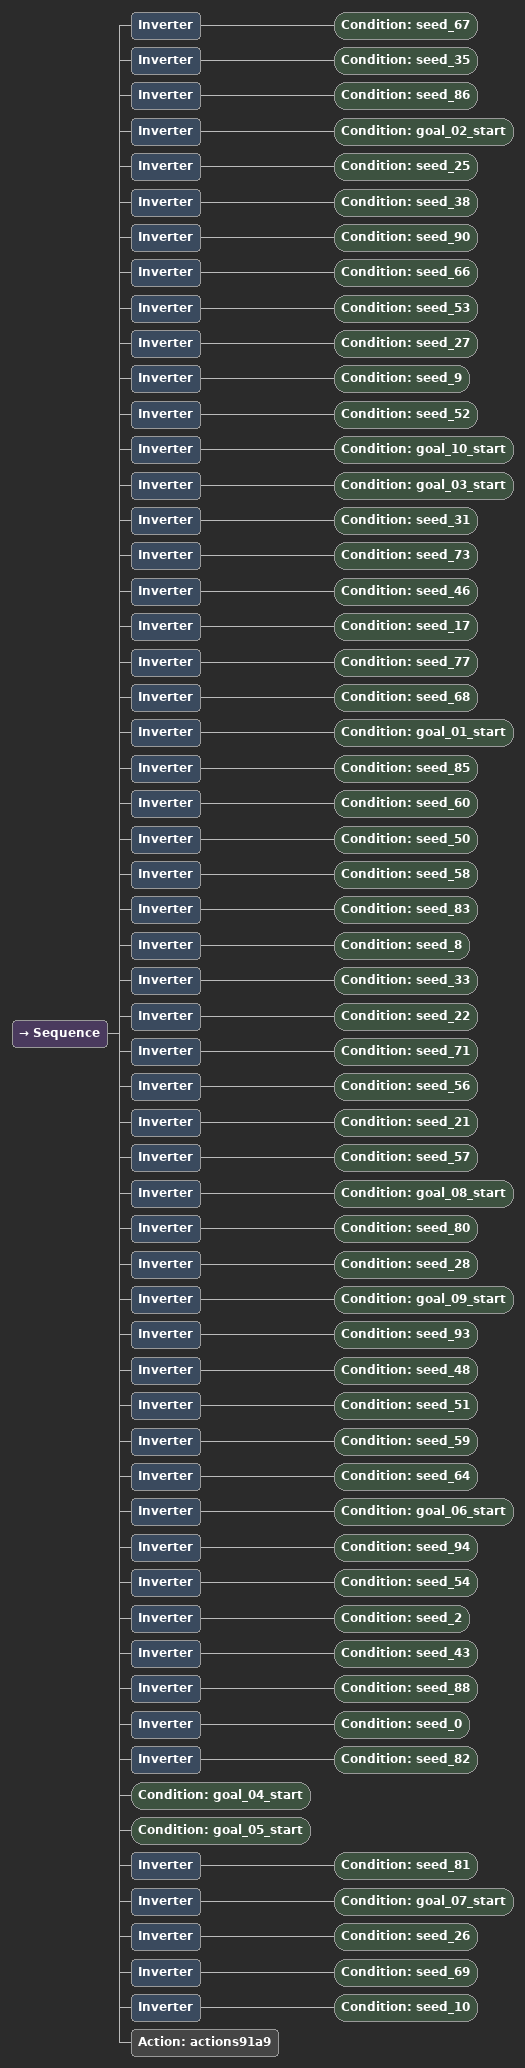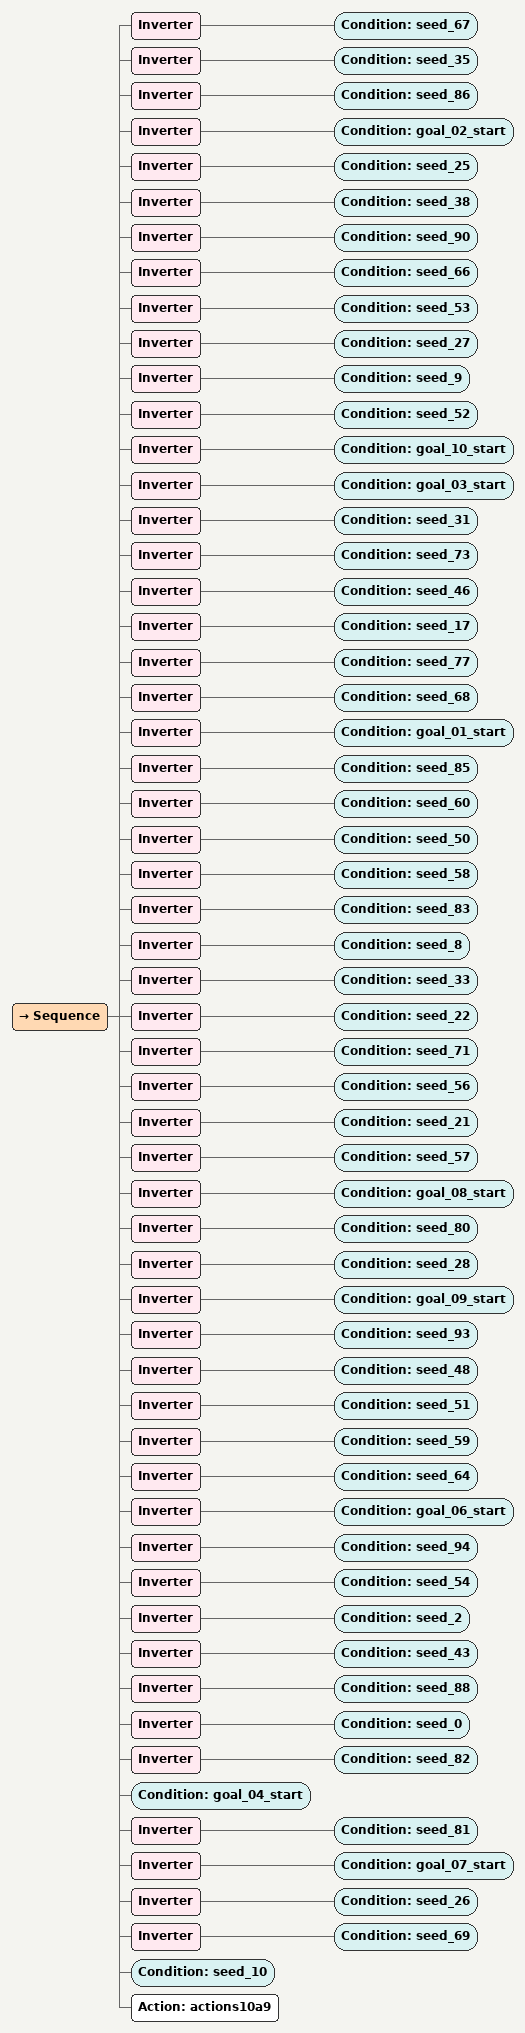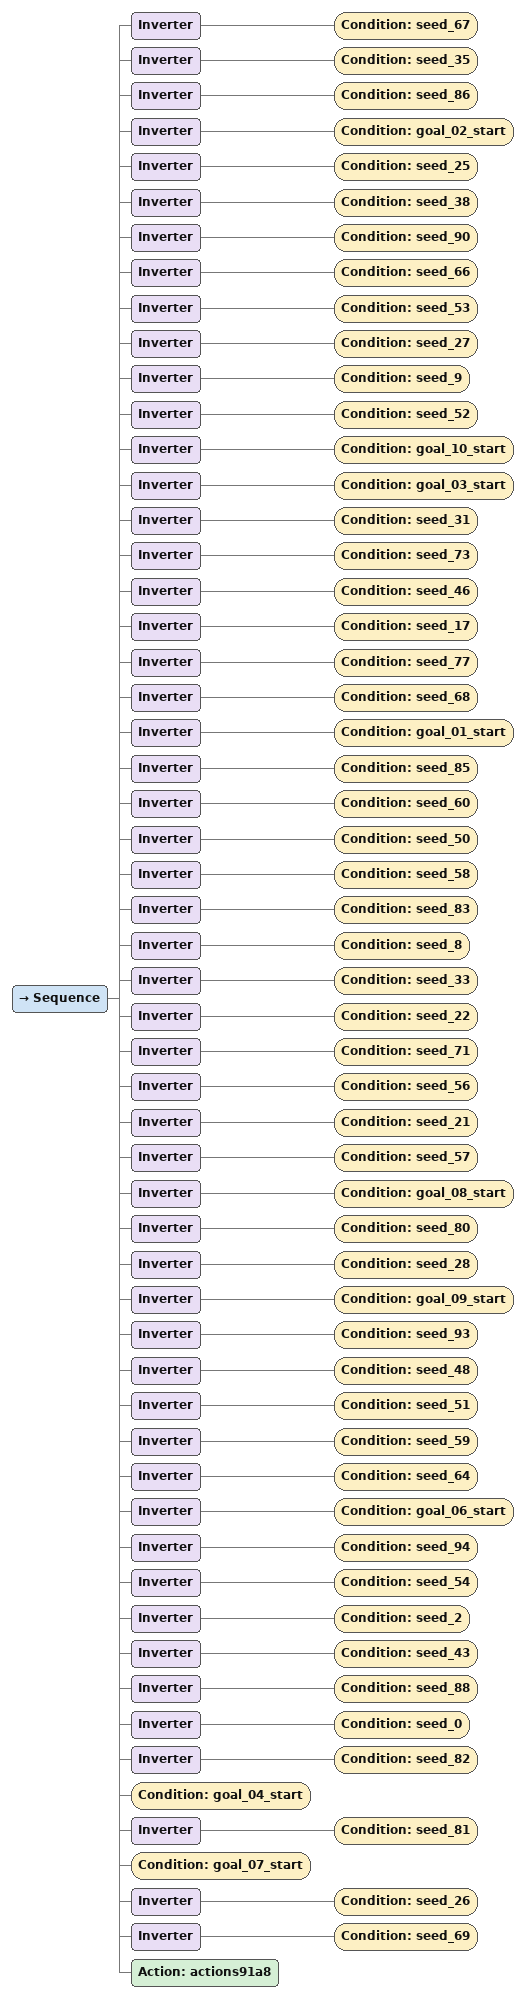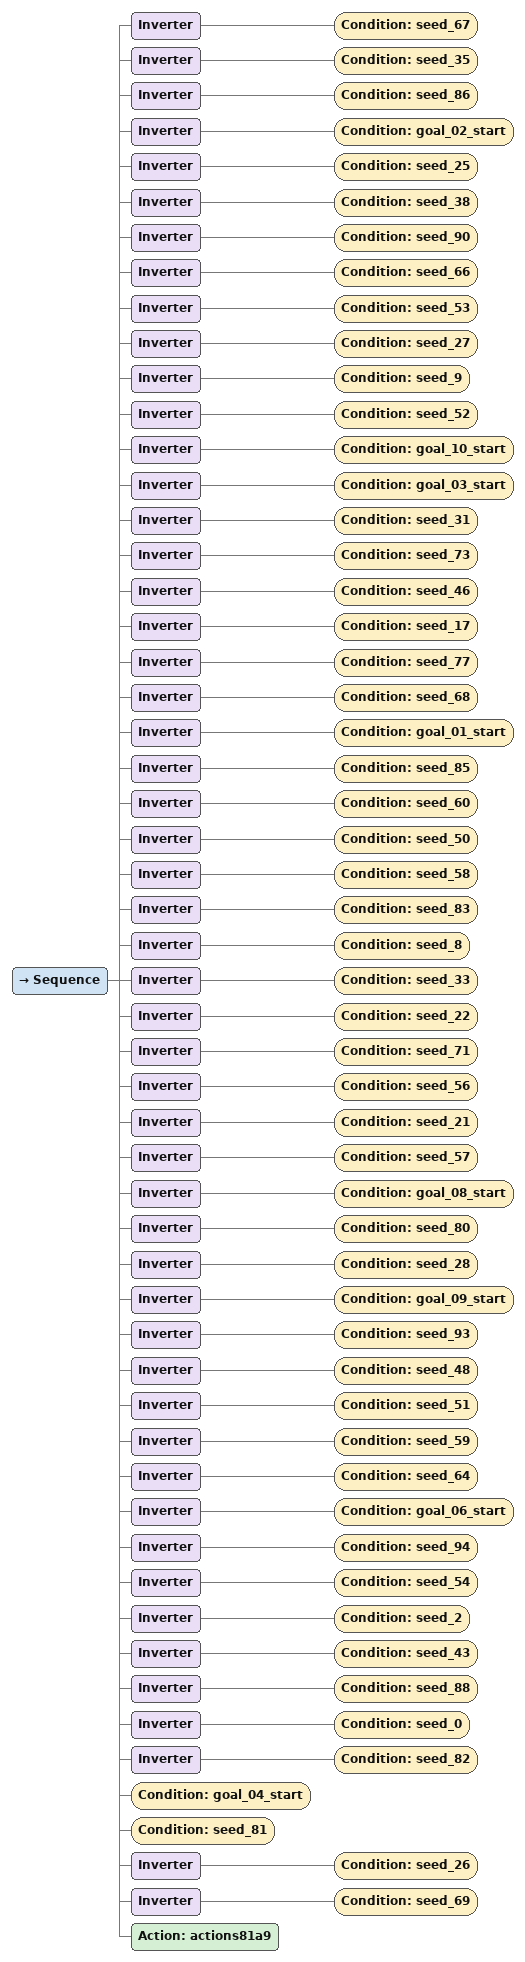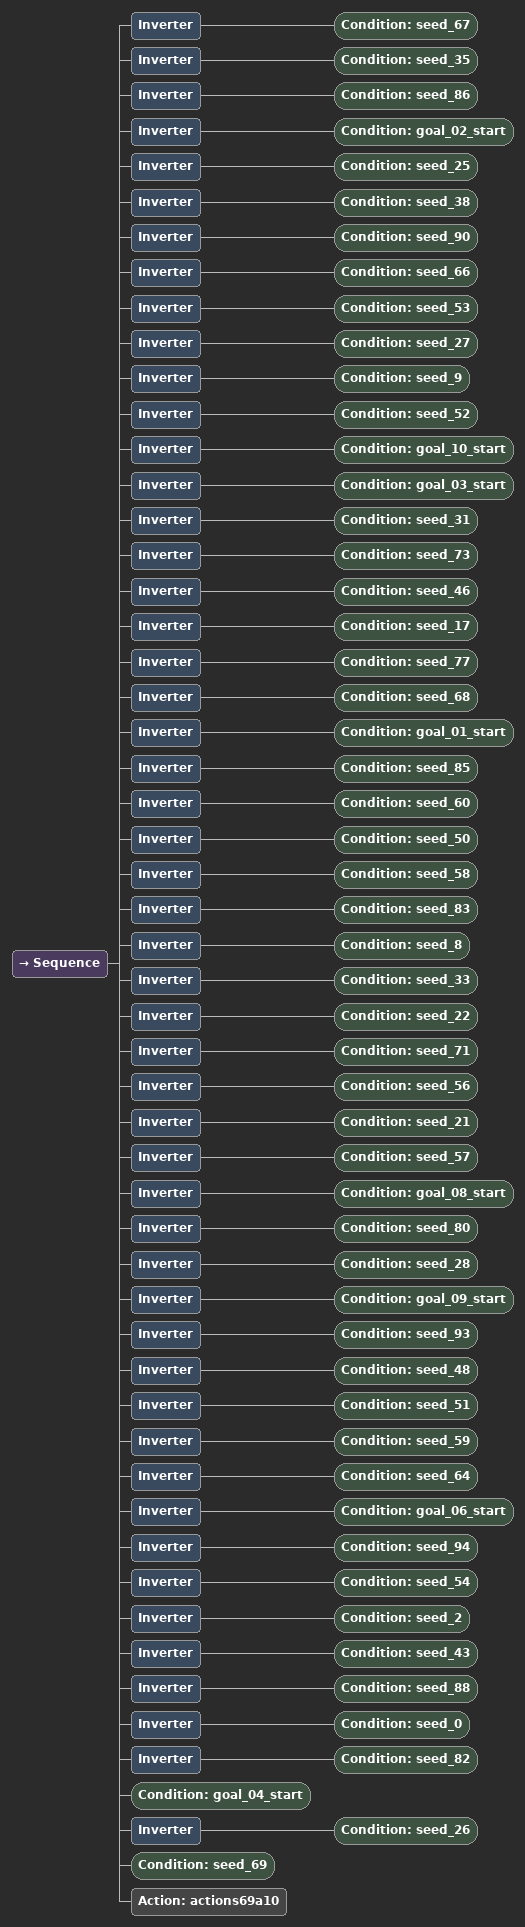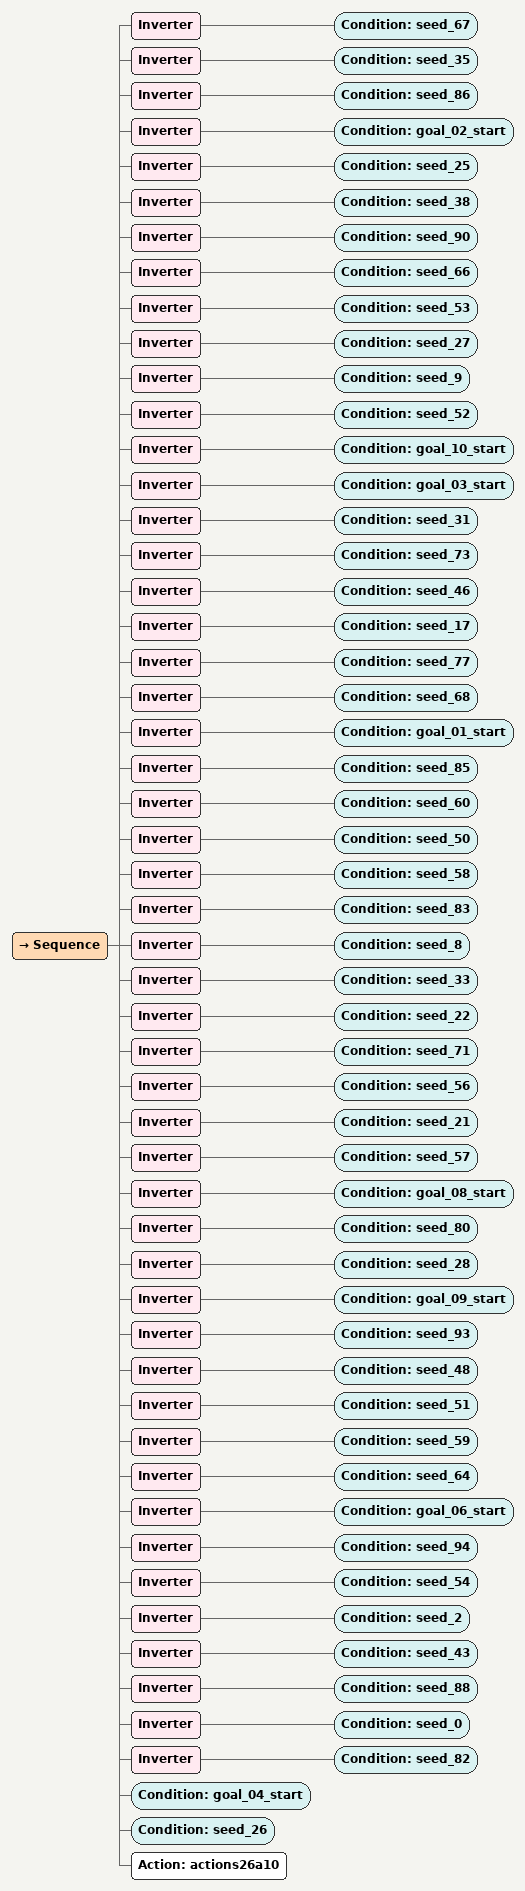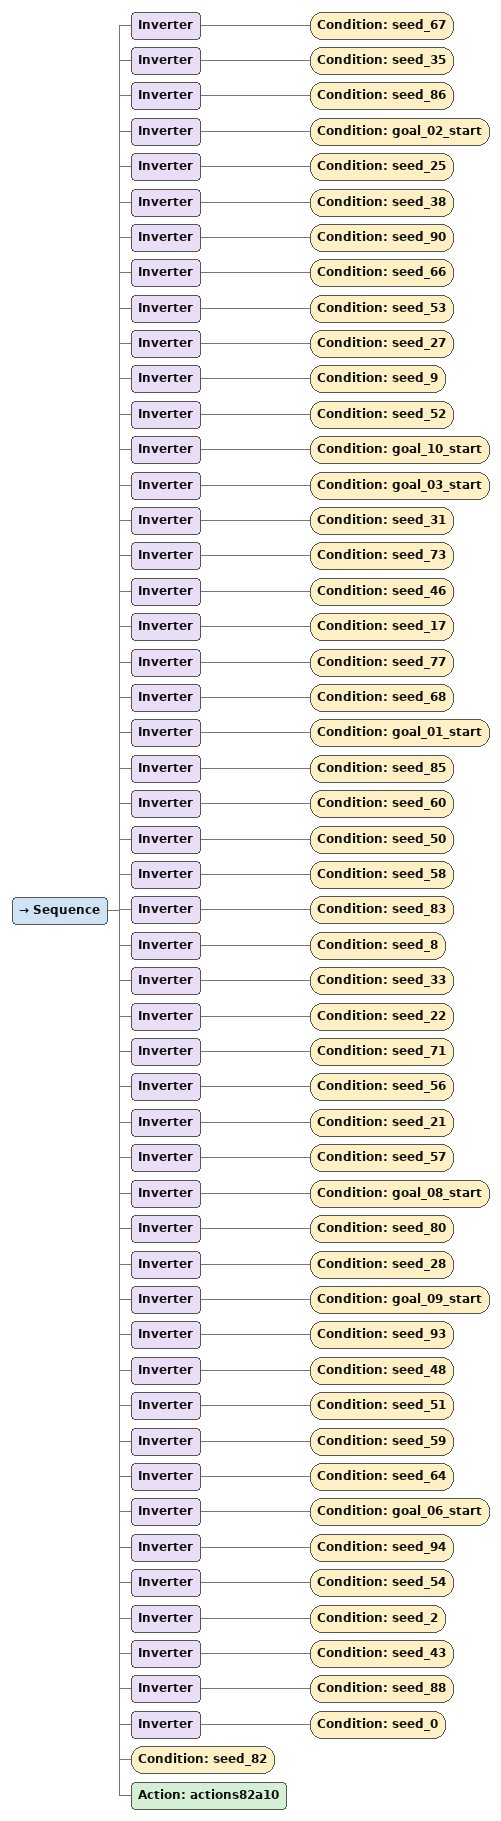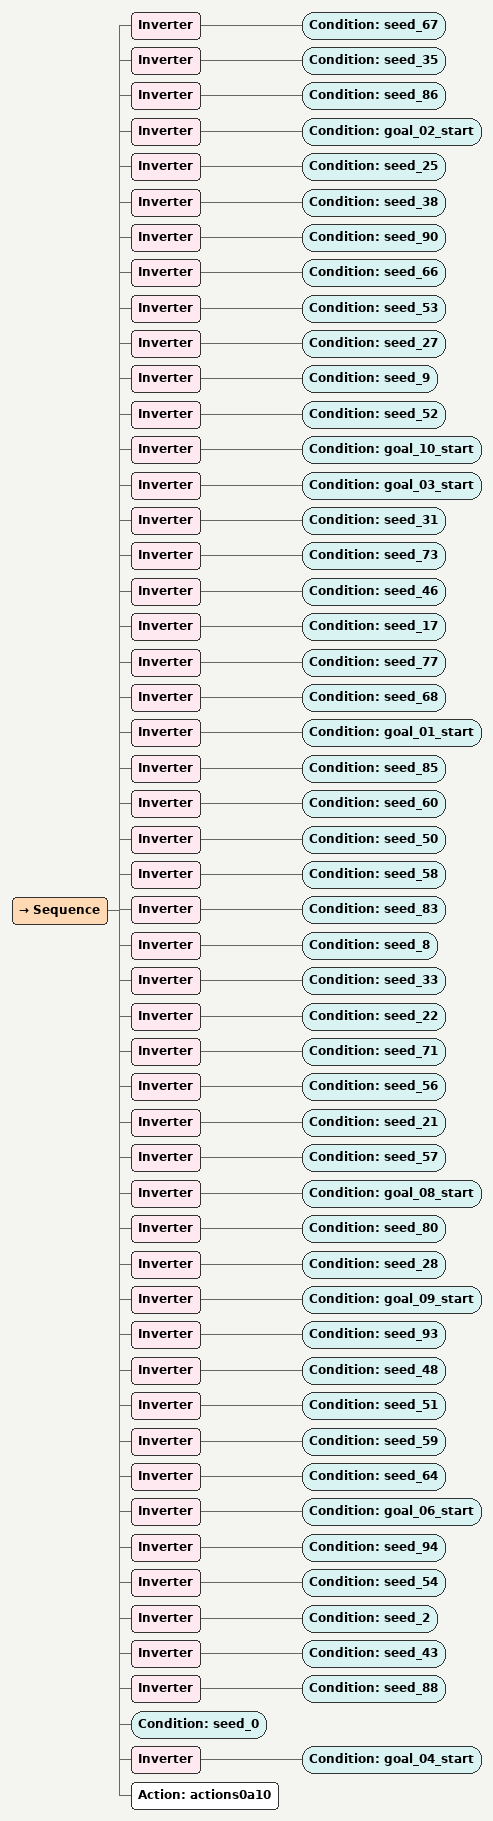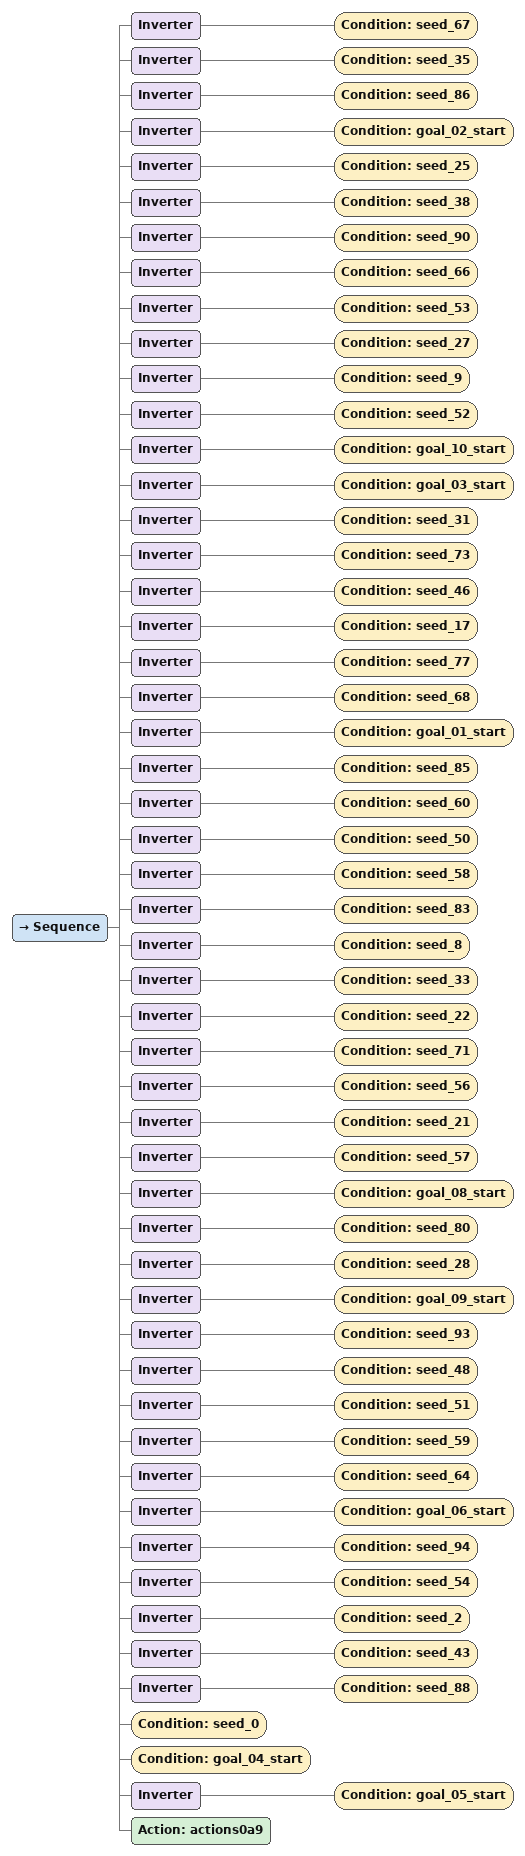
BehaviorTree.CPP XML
<Sequence>
  <Inverter>
    <Condition ID="seed_67"/>
  </Inverter>
  <Inverter>
    <Condition ID="seed_35"/>
  </Inverter>
  <Inverter>
    <Condition ID="seed_86"/>
  </Inverter>
  <Inverter>
    <Condition ID="goal_02_start"/>
  </Inverter>
  <Inverter>
    <Condition ID="seed_25"/>
  </Inverter>
  <Inverter>
    <Condition ID="seed_38"/>
  </Inverter>
  <Inverter>
    <Condition ID="seed_90"/>
  </Inverter>
  <Inverter>
    <Condition ID="seed_66"/>
  </Inverter>
  <Inverter>
    <Condition ID="seed_53"/>
  </Inverter>
  <Inverter>
    <Condition ID="seed_27"/>
  </Inverter>
  <Inverter>
    <Condition ID="seed_9"/>
  </Inverter>
  <Inverter>
    <Condition ID="seed_52"/>
  </Inverter>
  <Inverter>
    <Condition ID="goal_10_start"/>
  </Inverter>
  <Inverter>
    <Condition ID="goal_03_start"/>
  </Inverter>
  <Inverter>
    <Condition ID="seed_31"/>
  </Inverter>
  <Inverter>
    <Condition ID="seed_73"/>
  </Inverter>
  <Inverter>
    <Condition ID="seed_46"/>
  </Inverter>
  <Inverter>
    <Condition ID="seed_17"/>
  </Inverter>
  <Inverter>
    <Condition ID="seed_77"/>
  </Inverter>
  <Inverter>
    <Condition ID="seed_68"/>
  </Inverter>
  <Inverter>
    <Condition ID="goal_01_start"/>
  </Inverter>
  <Inverter>
    <Condition ID="seed_85"/>
  </Inverter>
  <Inverter>
    <Condition ID="seed_60"/>
  </Inverter>
  <Inverter>
    <Condition ID="seed_50"/>
  </Inverter>
  <Inverter>
    <Condition ID="seed_58"/>
  </Inverter>
  <Inverter>
    <Condition ID="seed_83"/>
  </Inverter>
  <Inverter>
    <Condition ID="seed_8"/>
  </Inverter>
  <Inverter>
    <Condition ID="seed_33"/>
  </Inverter>
  <Inverter>
    <Condition ID="seed_22"/>
  </Inverter>
  <Inverter>
    <Condition ID="seed_71"/>
  </Inverter>
  <Inverter>
    <Condition ID="seed_56"/>
  </Inverter>
  <Inverter>
    <Condition ID="seed_21"/>
  </Inverter>
  <Inverter>
    <Condition ID="seed_57"/>
  </Inverter>
  <Inverter>
    <Condition ID="goal_08_start"/>
  </Inverter>
  <Inverter>
    <Condition ID="seed_80"/>
  </Inverter>
  <Inverter>
    <Condition ID="seed_28"/>
  </Inverter>
  <Inverter>
    <Condition ID="goal_09_start"/>
  </Inverter>
  <Inverter>
    <Condition ID="seed_93"/>
  </Inverter>
  <Inverter>
    <Condition ID="seed_48"/>
  </Inverter>
  <Inverter>
    <Condition ID="seed_51"/>
  </Inverter>
  <Inverter>
    <Condition ID="seed_59"/>
  </Inverter>
  <Inverter>
    <Condition ID="seed_64"/>
  </Inverter>
  <Inverter>
    <Condition ID="goal_06_start"/>
  </Inverter>
  <Inverter>
    <Condition ID="seed_94"/>
  </Inverter>
  <Inverter>
    <Condition ID="seed_54"/>
  </Inverter>
  <Inverter>
    <Condition ID="seed_2"/>
  </Inverter>
  <Inverter>
    <Condition ID="seed_43"/>
  </Inverter>
  <Inverter>
    <Condition ID="seed_88"/>
  </Inverter>
  <Inverter>
    <Condition ID="seed_0"/>
  </Inverter>
  <Inverter>
    <Condition ID="seed_82"/>
  </Inverter>
  <Condition ID="goal_04_start"/>
  <Condition ID="goal_05_start"/>
  <Inverter>
    <Condition ID="seed_81"/>
  </Inverter>
  <Inverter>
    <Condition ID="goal_07_start"/>
  </Inverter>
  <Inverter>
    <Condition ID="seed_26"/>
  </Inverter>
  <Inverter>
    <Condition ID="seed_69"/>
  </Inverter>
  <Inverter>
    <Condition ID="seed_10"/>
  </Inverter>
  <Action ID="actions91a9"/>
</Sequence>

<Sequence>
  <Inverter>
    <Condition ID="seed_67"/>
  </Inverter>
  <Inverter>
    <Condition ID="seed_35"/>
  </Inverter>
  <Inverter>
    <Condition ID="seed_86"/>
  </Inverter>
  <Inverter>
    <Condition ID="goal_02_start"/>
  </Inverter>
  <Inverter>
    <Condition ID="seed_25"/>
  </Inverter>
  <Inverter>
    <Condition ID="seed_38"/>
  </Inverter>
  <Inverter>
    <Condition ID="seed_90"/>
  </Inverter>
  <Inverter>
    <Condition ID="seed_66"/>
  </Inverter>
  <Inverter>
    <Condition ID="seed_53"/>
  </Inverter>
  <Inverter>
    <Condition ID="seed_27"/>
  </Inverter>
  <Inverter>
    <Condition ID="seed_9"/>
  </Inverter>
  <Inverter>
    <Condition ID="seed_52"/>
  </Inverter>
  <Inverter>
    <Condition ID="goal_10_start"/>
  </Inverter>
  <Inverter>
    <Condition ID="goal_03_start"/>
  </Inverter>
  <Inverter>
    <Condition ID="seed_31"/>
  </Inverter>
  <Inverter>
    <Condition ID="seed_73"/>
  </Inverter>
  <Inverter>
    <Condition ID="seed_46"/>
  </Inverter>
  <Inverter>
    <Condition ID="seed_17"/>
  </Inverter>
  <Inverter>
    <Condition ID="seed_77"/>
  </Inverter>
  <Inverter>
    <Condition ID="seed_68"/>
  </Inverter>
  <Inverter>
    <Condition ID="goal_01_start"/>
  </Inverter>
  <Inverter>
    <Condition ID="seed_85"/>
  </Inverter>
  <Inverter>
    <Condition ID="seed_60"/>
  </Inverter>
  <Inverter>
    <Condition ID="seed_50"/>
  </Inverter>
  <Inverter>
    <Condition ID="seed_58"/>
  </Inverter>
  <Inverter>
    <Condition ID="seed_83"/>
  </Inverter>
  <Inverter>
    <Condition ID="seed_8"/>
  </Inverter>
  <Inverter>
    <Condition ID="seed_33"/>
  </Inverter>
  <Inverter>
    <Condition ID="seed_22"/>
  </Inverter>
  <Inverter>
    <Condition ID="seed_71"/>
  </Inverter>
  <Inverter>
    <Condition ID="seed_56"/>
  </Inverter>
  <Inverter>
    <Condition ID="seed_21"/>
  </Inverter>
  <Inverter>
    <Condition ID="seed_57"/>
  </Inverter>
  <Inverter>
    <Condition ID="goal_08_start"/>
  </Inverter>
  <Inverter>
    <Condition ID="seed_80"/>
  </Inverter>
  <Inverter>
    <Condition ID="seed_28"/>
  </Inverter>
  <Inverter>
    <Condition ID="goal_09_start"/>
  </Inverter>
  <Inverter>
    <Condition ID="seed_93"/>
  </Inverter>
  <Inverter>
    <Condition ID="seed_48"/>
  </Inverter>
  <Inverter>
    <Condition ID="seed_51"/>
  </Inverter>
  <Inverter>
    <Condition ID="seed_59"/>
  </Inverter>
  <Inverter>
    <Condition ID="seed_64"/>
  </Inverter>
  <Inverter>
    <Condition ID="goal_06_start"/>
  </Inverter>
  <Inverter>
    <Condition ID="seed_94"/>
  </Inverter>
  <Inverter>
    <Condition ID="seed_54"/>
  </Inverter>
  <Inverter>
    <Condition ID="seed_2"/>
  </Inverter>
  <Inverter>
    <Condition ID="seed_43"/>
  </Inverter>
  <Inverter>
    <Condition ID="seed_88"/>
  </Inverter>
  <Inverter>
    <Condition ID="seed_0"/>
  </Inverter>
  <Inverter>
    <Condition ID="seed_82"/>
  </Inverter>
  <Condition ID="goal_04_start"/>
  <Inverter>
    <Condition ID="seed_81"/>
  </Inverter>
  <Inverter>
    <Condition ID="goal_07_start"/>
  </Inverter>
  <Inverter>
    <Condition ID="seed_26"/>
  </Inverter>
  <Inverter>
    <Condition ID="seed_69"/>
  </Inverter>
  <Condition ID="seed_10"/>
  <Action ID="actions10a9"/>
</Sequence>

<Sequence>
  <Inverter>
    <Condition ID="seed_67"/>
  </Inverter>
  <Inverter>
    <Condition ID="seed_35"/>
  </Inverter>
  <Inverter>
    <Condition ID="seed_86"/>
  </Inverter>
  <Inverter>
    <Condition ID="goal_02_start"/>
  </Inverter>
  <Inverter>
    <Condition ID="seed_25"/>
  </Inverter>
  <Inverter>
    <Condition ID="seed_38"/>
  </Inverter>
  <Inverter>
    <Condition ID="seed_90"/>
  </Inverter>
  <Inverter>
    <Condition ID="seed_66"/>
  </Inverter>
  <Inverter>
    <Condition ID="seed_53"/>
  </Inverter>
  <Inverter>
    <Condition ID="seed_27"/>
  </Inverter>
  <Inverter>
    <Condition ID="seed_9"/>
  </Inverter>
  <Inverter>
    <Condition ID="seed_52"/>
  </Inverter>
  <Inverter>
    <Condition ID="goal_10_start"/>
  </Inverter>
  <Inverter>
    <Condition ID="goal_03_start"/>
  </Inverter>
  <Inverter>
    <Condition ID="seed_31"/>
  </Inverter>
  <Inverter>
    <Condition ID="seed_73"/>
  </Inverter>
  <Inverter>
    <Condition ID="seed_46"/>
  </Inverter>
  <Inverter>
    <Condition ID="seed_17"/>
  </Inverter>
  <Inverter>
    <Condition ID="seed_77"/>
  </Inverter>
  <Inverter>
    <Condition ID="seed_68"/>
  </Inverter>
  <Inverter>
    <Condition ID="goal_01_start"/>
  </Inverter>
  <Inverter>
    <Condition ID="seed_85"/>
  </Inverter>
  <Inverter>
    <Condition ID="seed_60"/>
  </Inverter>
  <Inverter>
    <Condition ID="seed_50"/>
  </Inverter>
  <Inverter>
    <Condition ID="seed_58"/>
  </Inverter>
  <Inverter>
    <Condition ID="seed_83"/>
  </Inverter>
  <Inverter>
    <Condition ID="seed_8"/>
  </Inverter>
  <Inverter>
    <Condition ID="seed_33"/>
  </Inverter>
  <Inverter>
    <Condition ID="seed_22"/>
  </Inverter>
  <Inverter>
    <Condition ID="seed_71"/>
  </Inverter>
  <Inverter>
    <Condition ID="seed_56"/>
  </Inverter>
  <Inverter>
    <Condition ID="seed_21"/>
  </Inverter>
  <Inverter>
    <Condition ID="seed_57"/>
  </Inverter>
  <Inverter>
    <Condition ID="goal_08_start"/>
  </Inverter>
  <Inverter>
    <Condition ID="seed_80"/>
  </Inverter>
  <Inverter>
    <Condition ID="seed_28"/>
  </Inverter>
  <Inverter>
    <Condition ID="goal_09_start"/>
  </Inverter>
  <Inverter>
    <Condition ID="seed_93"/>
  </Inverter>
  <Inverter>
    <Condition ID="seed_48"/>
  </Inverter>
  <Inverter>
    <Condition ID="seed_51"/>
  </Inverter>
  <Inverter>
    <Condition ID="seed_59"/>
  </Inverter>
  <Inverter>
    <Condition ID="seed_64"/>
  </Inverter>
  <Inverter>
    <Condition ID="goal_06_start"/>
  </Inverter>
  <Inverter>
    <Condition ID="seed_94"/>
  </Inverter>
  <Inverter>
    <Condition ID="seed_54"/>
  </Inverter>
  <Inverter>
    <Condition ID="seed_2"/>
  </Inverter>
  <Inverter>
    <Condition ID="seed_43"/>
  </Inverter>
  <Inverter>
    <Condition ID="seed_88"/>
  </Inverter>
  <Inverter>
    <Condition ID="seed_0"/>
  </Inverter>
  <Inverter>
    <Condition ID="seed_82"/>
  </Inverter>
  <Condition ID="goal_04_start"/>
  <Inverter>
    <Condition ID="seed_81"/>
  </Inverter>
  <Condition ID="goal_07_start"/>
  <Inverter>
    <Condition ID="seed_26"/>
  </Inverter>
  <Inverter>
    <Condition ID="seed_69"/>
  </Inverter>
  <Action ID="actions91a8"/>
</Sequence>

<Sequence>
  <Inverter>
    <Condition ID="seed_67"/>
  </Inverter>
  <Inverter>
    <Condition ID="seed_35"/>
  </Inverter>
  <Inverter>
    <Condition ID="seed_86"/>
  </Inverter>
  <Inverter>
    <Condition ID="goal_02_start"/>
  </Inverter>
  <Inverter>
    <Condition ID="seed_25"/>
  </Inverter>
  <Inverter>
    <Condition ID="seed_38"/>
  </Inverter>
  <Inverter>
    <Condition ID="seed_90"/>
  </Inverter>
  <Inverter>
    <Condition ID="seed_66"/>
  </Inverter>
  <Inverter>
    <Condition ID="seed_53"/>
  </Inverter>
  <Inverter>
    <Condition ID="seed_27"/>
  </Inverter>
  <Inverter>
    <Condition ID="seed_9"/>
  </Inverter>
  <Inverter>
    <Condition ID="seed_52"/>
  </Inverter>
  <Inverter>
    <Condition ID="goal_10_start"/>
  </Inverter>
  <Inverter>
    <Condition ID="goal_03_start"/>
  </Inverter>
  <Inverter>
    <Condition ID="seed_31"/>
  </Inverter>
  <Inverter>
    <Condition ID="seed_73"/>
  </Inverter>
  <Inverter>
    <Condition ID="seed_46"/>
  </Inverter>
  <Inverter>
    <Condition ID="seed_17"/>
  </Inverter>
  <Inverter>
    <Condition ID="seed_77"/>
  </Inverter>
  <Inverter>
    <Condition ID="seed_68"/>
  </Inverter>
  <Inverter>
    <Condition ID="goal_01_start"/>
  </Inverter>
  <Inverter>
    <Condition ID="seed_85"/>
  </Inverter>
  <Inverter>
    <Condition ID="seed_60"/>
  </Inverter>
  <Inverter>
    <Condition ID="seed_50"/>
  </Inverter>
  <Inverter>
    <Condition ID="seed_58"/>
  </Inverter>
  <Inverter>
    <Condition ID="seed_83"/>
  </Inverter>
  <Inverter>
    <Condition ID="seed_8"/>
  </Inverter>
  <Inverter>
    <Condition ID="seed_33"/>
  </Inverter>
  <Inverter>
    <Condition ID="seed_22"/>
  </Inverter>
  <Inverter>
    <Condition ID="seed_71"/>
  </Inverter>
  <Inverter>
    <Condition ID="seed_56"/>
  </Inverter>
  <Inverter>
    <Condition ID="seed_21"/>
  </Inverter>
  <Inverter>
    <Condition ID="seed_57"/>
  </Inverter>
  <Inverter>
    <Condition ID="goal_08_start"/>
  </Inverter>
  <Inverter>
    <Condition ID="seed_80"/>
  </Inverter>
  <Inverter>
    <Condition ID="seed_28"/>
  </Inverter>
  <Inverter>
    <Condition ID="goal_09_start"/>
  </Inverter>
  <Inverter>
    <Condition ID="seed_93"/>
  </Inverter>
  <Inverter>
    <Condition ID="seed_48"/>
  </Inverter>
  <Inverter>
    <Condition ID="seed_51"/>
  </Inverter>
  <Inverter>
    <Condition ID="seed_59"/>
  </Inverter>
  <Inverter>
    <Condition ID="seed_64"/>
  </Inverter>
  <Inverter>
    <Condition ID="goal_06_start"/>
  </Inverter>
  <Inverter>
    <Condition ID="seed_94"/>
  </Inverter>
  <Inverter>
    <Condition ID="seed_54"/>
  </Inverter>
  <Inverter>
    <Condition ID="seed_2"/>
  </Inverter>
  <Inverter>
    <Condition ID="seed_43"/>
  </Inverter>
  <Inverter>
    <Condition ID="seed_88"/>
  </Inverter>
  <Inverter>
    <Condition ID="seed_0"/>
  </Inverter>
  <Inverter>
    <Condition ID="seed_82"/>
  </Inverter>
  <Condition ID="goal_04_start"/>
  <Condition ID="seed_81"/>
  <Inverter>
    <Condition ID="seed_26"/>
  </Inverter>
  <Inverter>
    <Condition ID="seed_69"/>
  </Inverter>
  <Action ID="actions81a9"/>
</Sequence>

<Sequence>
  <Inverter>
    <Condition ID="seed_67"/>
  </Inverter>
  <Inverter>
    <Condition ID="seed_35"/>
  </Inverter>
  <Inverter>
    <Condition ID="seed_86"/>
  </Inverter>
  <Inverter>
    <Condition ID="goal_02_start"/>
  </Inverter>
  <Inverter>
    <Condition ID="seed_25"/>
  </Inverter>
  <Inverter>
    <Condition ID="seed_38"/>
  </Inverter>
  <Inverter>
    <Condition ID="seed_90"/>
  </Inverter>
  <Inverter>
    <Condition ID="seed_66"/>
  </Inverter>
  <Inverter>
    <Condition ID="seed_53"/>
  </Inverter>
  <Inverter>
    <Condition ID="seed_27"/>
  </Inverter>
  <Inverter>
    <Condition ID="seed_9"/>
  </Inverter>
  <Inverter>
    <Condition ID="seed_52"/>
  </Inverter>
  <Inverter>
    <Condition ID="goal_10_start"/>
  </Inverter>
  <Inverter>
    <Condition ID="goal_03_start"/>
  </Inverter>
  <Inverter>
    <Condition ID="seed_31"/>
  </Inverter>
  <Inverter>
    <Condition ID="seed_73"/>
  </Inverter>
  <Inverter>
    <Condition ID="seed_46"/>
  </Inverter>
  <Inverter>
    <Condition ID="seed_17"/>
  </Inverter>
  <Inverter>
    <Condition ID="seed_77"/>
  </Inverter>
  <Inverter>
    <Condition ID="seed_68"/>
  </Inverter>
  <Inverter>
    <Condition ID="goal_01_start"/>
  </Inverter>
  <Inverter>
    <Condition ID="seed_85"/>
  </Inverter>
  <Inverter>
    <Condition ID="seed_60"/>
  </Inverter>
  <Inverter>
    <Condition ID="seed_50"/>
  </Inverter>
  <Inverter>
    <Condition ID="seed_58"/>
  </Inverter>
  <Inverter>
    <Condition ID="seed_83"/>
  </Inverter>
  <Inverter>
    <Condition ID="seed_8"/>
  </Inverter>
  <Inverter>
    <Condition ID="seed_33"/>
  </Inverter>
  <Inverter>
    <Condition ID="seed_22"/>
  </Inverter>
  <Inverter>
    <Condition ID="seed_71"/>
  </Inverter>
  <Inverter>
    <Condition ID="seed_56"/>
  </Inverter>
  <Inverter>
    <Condition ID="seed_21"/>
  </Inverter>
  <Inverter>
    <Condition ID="seed_57"/>
  </Inverter>
  <Inverter>
    <Condition ID="goal_08_start"/>
  </Inverter>
  <Inverter>
    <Condition ID="seed_80"/>
  </Inverter>
  <Inverter>
    <Condition ID="seed_28"/>
  </Inverter>
  <Inverter>
    <Condition ID="goal_09_start"/>
  </Inverter>
  <Inverter>
    <Condition ID="seed_93"/>
  </Inverter>
  <Inverter>
    <Condition ID="seed_48"/>
  </Inverter>
  <Inverter>
    <Condition ID="seed_51"/>
  </Inverter>
  <Inverter>
    <Condition ID="seed_59"/>
  </Inverter>
  <Inverter>
    <Condition ID="seed_64"/>
  </Inverter>
  <Inverter>
    <Condition ID="goal_06_start"/>
  </Inverter>
  <Inverter>
    <Condition ID="seed_94"/>
  </Inverter>
  <Inverter>
    <Condition ID="seed_54"/>
  </Inverter>
  <Inverter>
    <Condition ID="seed_2"/>
  </Inverter>
  <Inverter>
    <Condition ID="seed_43"/>
  </Inverter>
  <Inverter>
    <Condition ID="seed_88"/>
  </Inverter>
  <Inverter>
    <Condition ID="seed_0"/>
  </Inverter>
  <Inverter>
    <Condition ID="seed_82"/>
  </Inverter>
  <Condition ID="goal_04_start"/>
  <Inverter>
    <Condition ID="seed_26"/>
  </Inverter>
  <Condition ID="seed_69"/>
  <Action ID="actions69a10"/>
</Sequence>

<Sequence>
  <Inverter>
    <Condition ID="seed_67"/>
  </Inverter>
  <Inverter>
    <Condition ID="seed_35"/>
  </Inverter>
  <Inverter>
    <Condition ID="seed_86"/>
  </Inverter>
  <Inverter>
    <Condition ID="goal_02_start"/>
  </Inverter>
  <Inverter>
    <Condition ID="seed_25"/>
  </Inverter>
  <Inverter>
    <Condition ID="seed_38"/>
  </Inverter>
  <Inverter>
    <Condition ID="seed_90"/>
  </Inverter>
  <Inverter>
    <Condition ID="seed_66"/>
  </Inverter>
  <Inverter>
    <Condition ID="seed_53"/>
  </Inverter>
  <Inverter>
    <Condition ID="seed_27"/>
  </Inverter>
  <Inverter>
    <Condition ID="seed_9"/>
  </Inverter>
  <Inverter>
    <Condition ID="seed_52"/>
  </Inverter>
  <Inverter>
    <Condition ID="goal_10_start"/>
  </Inverter>
  <Inverter>
    <Condition ID="goal_03_start"/>
  </Inverter>
  <Inverter>
    <Condition ID="seed_31"/>
  </Inverter>
  <Inverter>
    <Condition ID="seed_73"/>
  </Inverter>
  <Inverter>
    <Condition ID="seed_46"/>
  </Inverter>
  <Inverter>
    <Condition ID="seed_17"/>
  </Inverter>
  <Inverter>
    <Condition ID="seed_77"/>
  </Inverter>
  <Inverter>
    <Condition ID="seed_68"/>
  </Inverter>
  <Inverter>
    <Condition ID="goal_01_start"/>
  </Inverter>
  <Inverter>
    <Condition ID="seed_85"/>
  </Inverter>
  <Inverter>
    <Condition ID="seed_60"/>
  </Inverter>
  <Inverter>
    <Condition ID="seed_50"/>
  </Inverter>
  <Inverter>
    <Condition ID="seed_58"/>
  </Inverter>
  <Inverter>
    <Condition ID="seed_83"/>
  </Inverter>
  <Inverter>
    <Condition ID="seed_8"/>
  </Inverter>
  <Inverter>
    <Condition ID="seed_33"/>
  </Inverter>
  <Inverter>
    <Condition ID="seed_22"/>
  </Inverter>
  <Inverter>
    <Condition ID="seed_71"/>
  </Inverter>
  <Inverter>
    <Condition ID="seed_56"/>
  </Inverter>
  <Inverter>
    <Condition ID="seed_21"/>
  </Inverter>
  <Inverter>
    <Condition ID="seed_57"/>
  </Inverter>
  <Inverter>
    <Condition ID="goal_08_start"/>
  </Inverter>
  <Inverter>
    <Condition ID="seed_80"/>
  </Inverter>
  <Inverter>
    <Condition ID="seed_28"/>
  </Inverter>
  <Inverter>
    <Condition ID="goal_09_start"/>
  </Inverter>
  <Inverter>
    <Condition ID="seed_93"/>
  </Inverter>
  <Inverter>
    <Condition ID="seed_48"/>
  </Inverter>
  <Inverter>
    <Condition ID="seed_51"/>
  </Inverter>
  <Inverter>
    <Condition ID="seed_59"/>
  </Inverter>
  <Inverter>
    <Condition ID="seed_64"/>
  </Inverter>
  <Inverter>
    <Condition ID="goal_06_start"/>
  </Inverter>
  <Inverter>
    <Condition ID="seed_94"/>
  </Inverter>
  <Inverter>
    <Condition ID="seed_54"/>
  </Inverter>
  <Inverter>
    <Condition ID="seed_2"/>
  </Inverter>
  <Inverter>
    <Condition ID="seed_43"/>
  </Inverter>
  <Inverter>
    <Condition ID="seed_88"/>
  </Inverter>
  <Inverter>
    <Condition ID="seed_0"/>
  </Inverter>
  <Inverter>
    <Condition ID="seed_82"/>
  </Inverter>
  <Condition ID="goal_04_start"/>
  <Condition ID="seed_26"/>
  <Action ID="actions26a10"/>
</Sequence>

<Sequence>
  <Inverter>
    <Condition ID="seed_67"/>
  </Inverter>
  <Inverter>
    <Condition ID="seed_35"/>
  </Inverter>
  <Inverter>
    <Condition ID="seed_86"/>
  </Inverter>
  <Inverter>
    <Condition ID="goal_02_start"/>
  </Inverter>
  <Inverter>
    <Condition ID="seed_25"/>
  </Inverter>
  <Inverter>
    <Condition ID="seed_38"/>
  </Inverter>
  <Inverter>
    <Condition ID="seed_90"/>
  </Inverter>
  <Inverter>
    <Condition ID="seed_66"/>
  </Inverter>
  <Inverter>
    <Condition ID="seed_53"/>
  </Inverter>
  <Inverter>
    <Condition ID="seed_27"/>
  </Inverter>
  <Inverter>
    <Condition ID="seed_9"/>
  </Inverter>
  <Inverter>
    <Condition ID="seed_52"/>
  </Inverter>
  <Inverter>
    <Condition ID="goal_10_start"/>
  </Inverter>
  <Inverter>
    <Condition ID="goal_03_start"/>
  </Inverter>
  <Inverter>
    <Condition ID="seed_31"/>
  </Inverter>
  <Inverter>
    <Condition ID="seed_73"/>
  </Inverter>
  <Inverter>
    <Condition ID="seed_46"/>
  </Inverter>
  <Inverter>
    <Condition ID="seed_17"/>
  </Inverter>
  <Inverter>
    <Condition ID="seed_77"/>
  </Inverter>
  <Inverter>
    <Condition ID="seed_68"/>
  </Inverter>
  <Inverter>
    <Condition ID="goal_01_start"/>
  </Inverter>
  <Inverter>
    <Condition ID="seed_85"/>
  </Inverter>
  <Inverter>
    <Condition ID="seed_60"/>
  </Inverter>
  <Inverter>
    <Condition ID="seed_50"/>
  </Inverter>
  <Inverter>
    <Condition ID="seed_58"/>
  </Inverter>
  <Inverter>
    <Condition ID="seed_83"/>
  </Inverter>
  <Inverter>
    <Condition ID="seed_8"/>
  </Inverter>
  <Inverter>
    <Condition ID="seed_33"/>
  </Inverter>
  <Inverter>
    <Condition ID="seed_22"/>
  </Inverter>
  <Inverter>
    <Condition ID="seed_71"/>
  </Inverter>
  <Inverter>
    <Condition ID="seed_56"/>
  </Inverter>
  <Inverter>
    <Condition ID="seed_21"/>
  </Inverter>
  <Inverter>
    <Condition ID="seed_57"/>
  </Inverter>
  <Inverter>
    <Condition ID="goal_08_start"/>
  </Inverter>
  <Inverter>
    <Condition ID="seed_80"/>
  </Inverter>
  <Inverter>
    <Condition ID="seed_28"/>
  </Inverter>
  <Inverter>
    <Condition ID="goal_09_start"/>
  </Inverter>
  <Inverter>
    <Condition ID="seed_93"/>
  </Inverter>
  <Inverter>
    <Condition ID="seed_48"/>
  </Inverter>
  <Inverter>
    <Condition ID="seed_51"/>
  </Inverter>
  <Inverter>
    <Condition ID="seed_59"/>
  </Inverter>
  <Inverter>
    <Condition ID="seed_64"/>
  </Inverter>
  <Inverter>
    <Condition ID="goal_06_start"/>
  </Inverter>
  <Inverter>
    <Condition ID="seed_94"/>
  </Inverter>
  <Inverter>
    <Condition ID="seed_54"/>
  </Inverter>
  <Inverter>
    <Condition ID="seed_2"/>
  </Inverter>
  <Inverter>
    <Condition ID="seed_43"/>
  </Inverter>
  <Inverter>
    <Condition ID="seed_88"/>
  </Inverter>
  <Inverter>
    <Condition ID="seed_0"/>
  </Inverter>
  <Condition ID="seed_82"/>
  <Action ID="actions82a10"/>
</Sequence>

<Sequence>
  <Inverter>
    <Condition ID="seed_67"/>
  </Inverter>
  <Inverter>
    <Condition ID="seed_35"/>
  </Inverter>
  <Inverter>
    <Condition ID="seed_86"/>
  </Inverter>
  <Inverter>
    <Condition ID="goal_02_start"/>
  </Inverter>
  <Inverter>
    <Condition ID="seed_25"/>
  </Inverter>
  <Inverter>
    <Condition ID="seed_38"/>
  </Inverter>
  <Inverter>
    <Condition ID="seed_90"/>
  </Inverter>
  <Inverter>
    <Condition ID="seed_66"/>
  </Inverter>
  <Inverter>
    <Condition ID="seed_53"/>
  </Inverter>
  <Inverter>
    <Condition ID="seed_27"/>
  </Inverter>
  <Inverter>
    <Condition ID="seed_9"/>
  </Inverter>
  <Inverter>
    <Condition ID="seed_52"/>
  </Inverter>
  <Inverter>
    <Condition ID="goal_10_start"/>
  </Inverter>
  <Inverter>
    <Condition ID="goal_03_start"/>
  </Inverter>
  <Inverter>
    <Condition ID="seed_31"/>
  </Inverter>
  <Inverter>
    <Condition ID="seed_73"/>
  </Inverter>
  <Inverter>
    <Condition ID="seed_46"/>
  </Inverter>
  <Inverter>
    <Condition ID="seed_17"/>
  </Inverter>
  <Inverter>
    <Condition ID="seed_77"/>
  </Inverter>
  <Inverter>
    <Condition ID="seed_68"/>
  </Inverter>
  <Inverter>
    <Condition ID="goal_01_start"/>
  </Inverter>
  <Inverter>
    <Condition ID="seed_85"/>
  </Inverter>
  <Inverter>
    <Condition ID="seed_60"/>
  </Inverter>
  <Inverter>
    <Condition ID="seed_50"/>
  </Inverter>
  <Inverter>
    <Condition ID="seed_58"/>
  </Inverter>
  <Inverter>
    <Condition ID="seed_83"/>
  </Inverter>
  <Inverter>
    <Condition ID="seed_8"/>
  </Inverter>
  <Inverter>
    <Condition ID="seed_33"/>
  </Inverter>
  <Inverter>
    <Condition ID="seed_22"/>
  </Inverter>
  <Inverter>
    <Condition ID="seed_71"/>
  </Inverter>
  <Inverter>
    <Condition ID="seed_56"/>
  </Inverter>
  <Inverter>
    <Condition ID="seed_21"/>
  </Inverter>
  <Inverter>
    <Condition ID="seed_57"/>
  </Inverter>
  <Inverter>
    <Condition ID="goal_08_start"/>
  </Inverter>
  <Inverter>
    <Condition ID="seed_80"/>
  </Inverter>
  <Inverter>
    <Condition ID="seed_28"/>
  </Inverter>
  <Inverter>
    <Condition ID="goal_09_start"/>
  </Inverter>
  <Inverter>
    <Condition ID="seed_93"/>
  </Inverter>
  <Inverter>
    <Condition ID="seed_48"/>
  </Inverter>
  <Inverter>
    <Condition ID="seed_51"/>
  </Inverter>
  <Inverter>
    <Condition ID="seed_59"/>
  </Inverter>
  <Inverter>
    <Condition ID="seed_64"/>
  </Inverter>
  <Inverter>
    <Condition ID="goal_06_start"/>
  </Inverter>
  <Inverter>
    <Condition ID="seed_94"/>
  </Inverter>
  <Inverter>
    <Condition ID="seed_54"/>
  </Inverter>
  <Inverter>
    <Condition ID="seed_2"/>
  </Inverter>
  <Inverter>
    <Condition ID="seed_43"/>
  </Inverter>
  <Inverter>
    <Condition ID="seed_88"/>
  </Inverter>
  <Condition ID="seed_0"/>
  <Inverter>
    <Condition ID="goal_04_start"/>
  </Inverter>
  <Action ID="actions0a10"/>
</Sequence>

<Sequence>
  <Inverter>
    <Condition ID="seed_67"/>
  </Inverter>
  <Inverter>
    <Condition ID="seed_35"/>
  </Inverter>
  <Inverter>
    <Condition ID="seed_86"/>
  </Inverter>
  <Inverter>
    <Condition ID="goal_02_start"/>
  </Inverter>
  <Inverter>
    <Condition ID="seed_25"/>
  </Inverter>
  <Inverter>
    <Condition ID="seed_38"/>
  </Inverter>
  <Inverter>
    <Condition ID="seed_90"/>
  </Inverter>
  <Inverter>
    <Condition ID="seed_66"/>
  </Inverter>
  <Inverter>
    <Condition ID="seed_53"/>
  </Inverter>
  <Inverter>
    <Condition ID="seed_27"/>
  </Inverter>
  <Inverter>
    <Condition ID="seed_9"/>
  </Inverter>
  <Inverter>
    <Condition ID="seed_52"/>
  </Inverter>
  <Inverter>
    <Condition ID="goal_10_start"/>
  </Inverter>
  <Inverter>
    <Condition ID="goal_03_start"/>
  </Inverter>
  <Inverter>
    <Condition ID="seed_31"/>
  </Inverter>
  <Inverter>
    <Condition ID="seed_73"/>
  </Inverter>
  <Inverter>
    <Condition ID="seed_46"/>
  </Inverter>
  <Inverter>
    <Condition ID="seed_17"/>
  </Inverter>
  <Inverter>
    <Condition ID="seed_77"/>
  </Inverter>
  <Inverter>
    <Condition ID="seed_68"/>
  </Inverter>
  <Inverter>
    <Condition ID="goal_01_start"/>
  </Inverter>
  <Inverter>
    <Condition ID="seed_85"/>
  </Inverter>
  <Inverter>
    <Condition ID="seed_60"/>
  </Inverter>
  <Inverter>
    <Condition ID="seed_50"/>
  </Inverter>
  <Inverter>
    <Condition ID="seed_58"/>
  </Inverter>
  <Inverter>
    <Condition ID="seed_83"/>
  </Inverter>
  <Inverter>
    <Condition ID="seed_8"/>
  </Inverter>
  <Inverter>
    <Condition ID="seed_33"/>
  </Inverter>
  <Inverter>
    <Condition ID="seed_22"/>
  </Inverter>
  <Inverter>
    <Condition ID="seed_71"/>
  </Inverter>
  <Inverter>
    <Condition ID="seed_56"/>
  </Inverter>
  <Inverter>
    <Condition ID="seed_21"/>
  </Inverter>
  <Inverter>
    <Condition ID="seed_57"/>
  </Inverter>
  <Inverter>
    <Condition ID="goal_08_start"/>
  </Inverter>
  <Inverter>
    <Condition ID="seed_80"/>
  </Inverter>
  <Inverter>
    <Condition ID="seed_28"/>
  </Inverter>
  <Inverter>
    <Condition ID="goal_09_start"/>
  </Inverter>
  <Inverter>
    <Condition ID="seed_93"/>
  </Inverter>
  <Inverter>
    <Condition ID="seed_48"/>
  </Inverter>
  <Inverter>
    <Condition ID="seed_51"/>
  </Inverter>
  <Inverter>
    <Condition ID="seed_59"/>
  </Inverter>
  <Inverter>
    <Condition ID="seed_64"/>
  </Inverter>
  <Inverter>
    <Condition ID="goal_06_start"/>
  </Inverter>
  <Inverter>
    <Condition ID="seed_94"/>
  </Inverter>
  <Inverter>
    <Condition ID="seed_54"/>
  </Inverter>
  <Inverter>
    <Condition ID="seed_2"/>
  </Inverter>
  <Inverter>
    <Condition ID="seed_43"/>
  </Inverter>
  <Inverter>
    <Condition ID="seed_88"/>
  </Inverter>
  <Condition ID="seed_0"/>
  <Condition ID="goal_04_start"/>
  <Inverter>
    <Condition ID="goal_05_start"/>
  </Inverter>
  <Action ID="actions0a9"/>
</Sequence>
